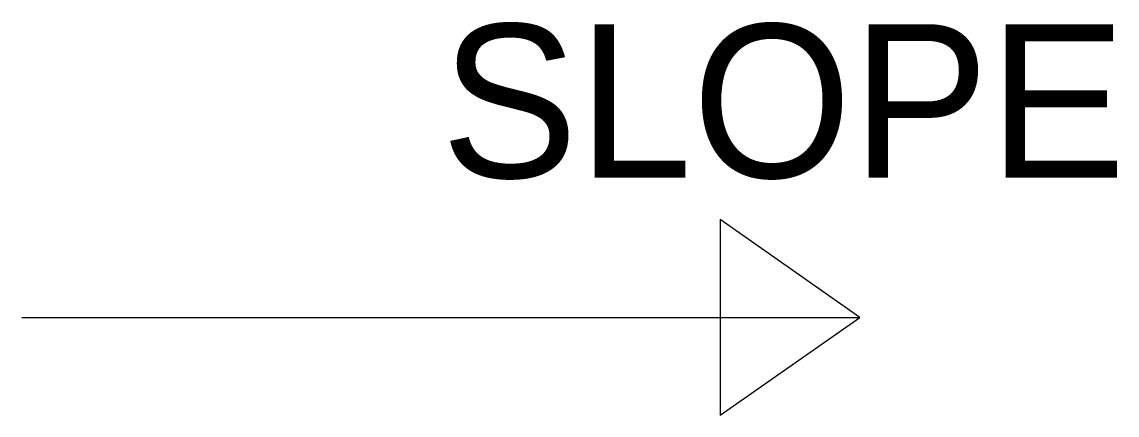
# Model space of a CAD drawing. Header units: metres. Extents: x 0 to 0.784, y -0.07 to 0.212.
import ezdxf

# ---------------------------------------------------------------- set-up
doc = ezdxf.new("R2010")
doc.units = ezdxf.units.M

msp = doc.modelspace()

# ---------------------------------------------------------------- linework, layer by layer
msp.add_line((0, 0), (0.6, 0))
msp.add_lwpolyline([(0.6, 0), (0.5, 0.07), (0.5, -0.07)], close=True)

# ---------------------------------------------------------------- texts
at = {"flags": 1}
msp.add_attdef('SLOPE', (0.3, 0.1), '1%', height=0.11, dxfattribs=at)

doc.saveas('drawing.dxf')
